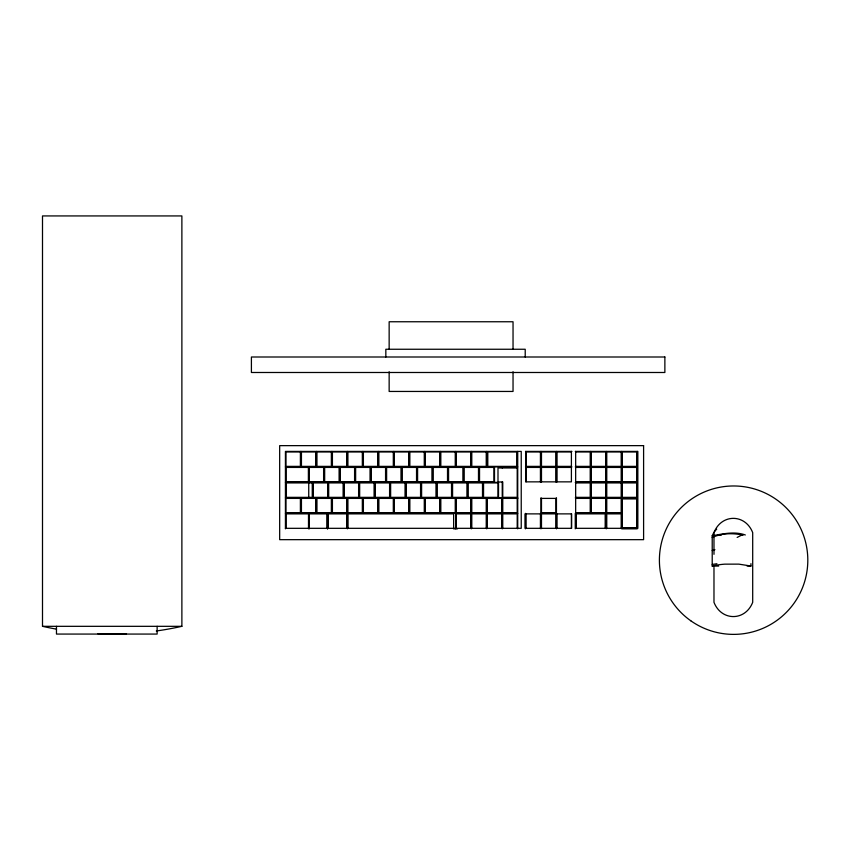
<?xml version="1.0" encoding="UTF-8"?>
<svg xmlns="http://www.w3.org/2000/svg" width="850" height="850" viewBox="0 0 850 850"><rect width="100%" height="100%" fill="white"/><g stroke="black" fill="none" stroke-linecap="round" stroke-linejoin="round"><path stroke-width="1.27" d="M737.141 537.434L742.071 534.926L743.091 535.192C733.454 532.939 721.735 533.056 712.215 537.487M712.215 550.545L714.935 549.684M718.675 566.068L712.215 566.079L712.215 535.766C723.095 533.874 734.474 531.112 745.322 534.969M712.215 564.453L716.922 563.741M718.069 535.033L721.31 535.033M747.065 566.036L750.943 566.026L750.943 563.656M525.47 451.414L571.933 451.414M575.259 451.414L637.84 451.414L637.84 528.317L575.662 528.317L575.662 451.414M571.402 451.934L556.973 451.934L556.973 466.374L571.402 466.374M575.779 451.934L590.219 451.934L590.219 466.374L575.779 466.374M285.43 466.894L517.724 466.894M525.47 466.894L571.933 466.894M575.259 466.894L637.202 466.894M309.188 467.426L323.616 467.426L323.616 481.854L309.188 481.854M571.402 467.426L556.973 467.426L556.973 481.854M575.779 467.426L590.219 467.426L590.219 481.854L575.779 481.854M285.43 482.386L498.525 482.386L498.525 497.866M575.259 482.386L637.202 482.386M313.204 482.906L327.643 482.906L327.643 497.346L313.204 497.346M575.779 482.906L590.219 482.906L590.219 497.346L575.779 497.346M285.43 497.866L517.724 497.866M575.259 497.866L637.202 497.866M502.244 498.397L517.724 498.397M540.961 498.397L556.442 498.397M575.779 498.397L590.219 498.397L590.219 512.826L575.779 512.826M285.43 513.358L517.724 513.358M540.961 513.358L556.442 513.358M621.722 513.358L575.259 513.358L575.259 528.838M309.304 513.878L327.027 513.878L327.027 528.317M540.961 513.878L525.151 513.878L525.151 528.317L571.614 528.317L571.614 513.878L556.442 513.878M285.43 528.317L521.231 528.317L521.231 451.414L285.43 451.414L285.43 528.838M453.528 528.838L457.481 528.838M42.5 626.322L181.879 626.322L181.879 215.932L42.5 215.932L42.5 626.322A317.475 317.475 0 0 0 56.525 629.149M750.943 566.026L738.799 564.134L724.742 564.156A29.591 8.457 0 0 0 712.215 566.079M713.979 554.327L713.979 532.621C721.374 513.612 745.301 513.612 752.696 532.621L752.696 602.31C745.301 621.318 721.374 621.318 713.979 602.31L713.979 567.46M637.202 451.414L637.202 528.838L621.722 528.838L621.722 451.414M621.191 528.317L621.191 513.878L606.762 513.878L606.762 528.317M606.231 451.414L606.231 528.838M605.179 528.317L605.179 513.878L576.311 513.878L576.311 528.317M590.739 451.414L590.739 513.358M571.402 451.414L571.402 481.854L525.821 481.854L525.821 451.414M571.402 513.878L571.402 528.317M556.973 513.878L556.973 528.317M556.442 451.414L556.442 482.386M556.442 497.866L556.442 528.838M555.921 481.854L555.921 467.426L541.482 467.426L541.482 481.854M555.921 498.397L555.921 512.826L541.482 512.826L541.482 498.397M555.921 528.317L555.921 513.878L541.482 513.878L541.482 528.317M540.961 451.414L540.961 482.386M540.961 497.866L540.961 528.838M540.43 481.854L540.43 467.426L526.001 467.426L526.001 481.854M540.43 513.878L540.43 528.317M526.001 513.878L526.001 528.317M525.47 513.358L525.47 528.838M525.215 357L525.215 349.254L385.836 349.254L385.836 357M517.724 451.414L517.724 528.838M517.204 498.397L517.204 512.826L502.764 512.826L502.764 498.397M517.204 528.317L517.204 513.878L502.764 513.878L502.764 528.317M513.039 349.371L513.039 321.757L389.151 321.757L389.151 349.371M513.039 371.726L513.039 391.446L389.151 391.446L389.151 371.726M502.244 466.894L502.244 467.967M502.244 481.982L502.244 528.838M501.712 528.317L501.712 513.878L487.284 513.878L487.284 528.317M494.498 466.894L494.498 482.386M486.752 451.414L486.752 466.894M486.752 497.866L486.752 528.838M486.232 528.317L486.232 513.878L471.793 513.878L471.793 528.317M483.034 482.386L483.034 497.866M479.007 466.894L479.007 482.386M471.272 451.414L471.272 466.894M471.272 497.866L471.272 528.838M470.741 528.317L470.741 513.878L456.312 513.878L456.312 528.317M467.543 482.386L467.543 497.866M463.526 466.894L463.526 482.386M455.781 451.414L455.781 466.894M455.781 497.866L455.781 528.838M453.634 528.317L453.634 513.878L348.043 513.878L348.043 528.317M452.062 482.386L452.062 497.866M448.035 466.894L448.035 482.386M440.289 451.414L440.289 466.894M440.289 497.866L440.289 513.358M436.571 482.386L436.571 497.866M432.554 466.894L432.554 482.386M424.809 451.414L424.809 466.894M424.809 497.866L424.809 513.358M421.09 482.386L421.09 497.866M417.063 466.894L417.063 482.386M409.317 451.414L409.317 466.894M409.317 497.866L409.317 513.358M405.599 482.386L405.599 497.866M401.582 466.894L401.582 482.386M393.837 451.414L393.837 466.894M393.837 497.866L393.837 513.358M390.118 482.386L390.118 497.866M386.091 466.894L386.091 482.386M378.346 451.414L378.346 466.894M378.346 497.866L378.346 513.358M374.627 482.386L374.627 497.866M370.6 466.894L370.6 482.386M362.865 451.414L362.865 466.894M362.865 497.866L362.865 513.358M359.136 482.386L359.136 497.866M355.119 466.894L355.119 482.386M347.374 451.414L347.374 466.894M347.374 497.866L347.374 528.838M346.694 528.317L346.694 513.878L328.079 513.878L328.079 528.317M343.655 482.386L343.655 497.866M339.628 466.894L339.628 482.386M331.882 451.414L331.882 466.894M331.882 497.866L331.882 513.358M328.164 482.386L328.164 497.866M327.664 513.358L327.664 528.838M327.399 513.358L327.399 528.838M324.147 466.894L324.147 482.386M316.402 451.414L316.402 466.894M316.402 497.866L316.402 513.358M313.204 482.386L313.204 497.866M312.683 482.386L312.683 497.866M309.304 513.358L309.304 528.838M309.188 466.894L309.188 482.386M308.656 466.894L308.656 482.386M308.741 482.906L308.741 497.346M308.656 513.358L308.656 528.838M308.497 528.317L308.497 513.878L286.237 513.878L286.237 528.317M300.911 451.414L300.911 466.894M300.911 497.866L300.911 513.358M157.133 626.322L157.133 634.068L56.472 634.068L56.472 626.322M712.215 535.766A20.846 20.092 0 0 1 716.709 529.136M181.879 626.322A317.475 317.475 0 0 1 156.283 630.987M126.501 633.749A317.475 317.475 0 0 1 97.877 633.749M664.87 357L251.409 357L251.409 372.491L664.87 372.491L664.87 357M643.599 445.644L279.671 445.644L279.671 539.665L643.599 539.665L643.599 445.644M300.39 451.934L285.951 451.934L285.951 466.374L300.39 466.374L300.39 451.934M315.871 451.934L301.442 451.934L301.442 466.374L315.871 466.374L315.871 451.934M331.362 451.934L316.922 451.934L316.922 466.374L331.362 466.374L331.362 451.934M346.842 451.934L332.414 451.934L332.414 466.374L346.842 466.374L346.842 451.934M362.334 451.934L347.905 451.934L347.905 466.374L362.334 466.374L362.334 451.934M377.825 451.934L363.386 451.934L363.386 466.374L377.825 466.374L377.825 451.934M393.306 451.934L378.877 451.934L378.877 466.374L393.306 466.374L393.306 451.934M408.797 451.934L394.358 451.934L394.358 466.374L408.797 466.374L408.797 451.934M424.277 451.934L409.849 451.934L409.849 466.374L424.277 466.374L424.277 451.934M439.769 451.934L425.329 451.934L425.329 466.374L439.769 466.374L439.769 451.934M455.249 451.934L440.821 451.934L440.821 466.374L455.249 466.374L455.249 451.934M470.741 451.934L456.312 451.934L456.312 466.374L470.741 466.374L470.741 451.934M486.232 451.934L471.793 451.934L471.793 466.374L486.232 466.374L486.232 451.934M516.673 451.934L487.804 451.934L487.804 466.374L516.673 466.374L516.673 451.934M540.43 451.934L526.001 451.934L526.001 466.374L540.43 466.374L540.43 451.934M555.921 451.934L541.482 451.934L541.482 466.374L555.921 466.374L555.921 451.934M605.699 451.934L591.271 451.934L591.271 466.374L605.699 466.374L605.699 451.934M621.191 451.934L606.762 451.934L606.762 466.374L621.191 466.374L621.191 451.934M636.682 451.934L622.242 451.934L622.242 466.374L636.682 466.374L636.682 451.934M308.38 467.426L286.237 467.426L286.237 481.854L308.38 481.854L308.38 467.426M339.108 467.426L324.668 467.426L324.668 481.854L339.108 481.854L339.108 467.426M354.588 467.426L340.159 467.426L340.159 481.854L354.588 481.854L354.588 467.426M370.079 467.426L355.64 467.426L355.64 481.854L370.079 481.854L370.079 467.426M385.56 467.426L371.131 467.426L371.131 481.854L385.56 481.854L385.56 467.426M401.051 467.426L386.623 467.426L386.623 481.854L401.051 481.854L401.051 467.426M416.543 467.426L402.103 467.426L402.103 481.854L416.543 481.854L416.543 467.426M432.023 467.426L417.594 467.426L417.594 481.854L432.023 481.854L432.023 467.426M447.514 467.426L433.075 467.426L433.075 481.854L447.514 481.854L447.514 467.426M462.995 467.426L448.566 467.426L448.566 481.854L462.995 481.854L462.995 467.426M478.486 467.426L464.047 467.426L464.047 481.854L478.486 481.854L478.486 467.426M493.967 467.426L479.538 467.426L479.538 481.854L493.967 481.854L493.967 467.426M605.699 467.426L591.271 467.426L591.271 481.854L605.699 481.854L605.699 467.426M621.191 467.426L606.762 467.426L606.762 481.854L621.191 481.854L621.191 467.426M636.682 467.426L622.242 467.426L622.242 481.854L636.682 481.854L636.682 467.426M517.204 467.967L497.994 467.967L497.994 481.982L502.764 481.982L502.764 497.324L517.204 497.324L517.204 467.967M312.258 482.906L286.376 482.906L286.376 497.346L312.258 497.346L312.258 482.906M343.124 482.906L328.695 482.906L328.695 497.346L343.124 497.346L343.124 482.906M358.615 482.906L344.176 482.906L344.176 497.346L358.615 497.346L358.615 482.906M374.096 482.906L359.667 482.906L359.667 497.346L374.096 497.346L374.096 482.906M389.587 482.906L375.158 482.906L375.158 497.346L389.587 497.346L389.587 482.906M405.078 482.906L390.639 482.906L390.639 497.346L405.078 497.346L405.078 482.906M420.559 482.906L406.13 482.906L406.13 497.346L420.559 497.346L420.559 482.906M436.05 482.906L421.611 482.906L421.611 497.346L436.05 497.346L436.05 482.906M451.531 482.906L437.102 482.906L437.102 497.346L451.531 497.346L451.531 482.906M467.022 482.906L452.582 482.906L452.582 497.346L467.022 497.346L467.022 482.906M482.502 482.906L468.074 482.906L468.074 497.346L482.502 497.346L482.502 482.906M497.994 482.906L483.554 482.906L483.554 497.346L497.994 497.346L497.994 482.906M605.699 482.906L591.271 482.906L591.271 497.346L605.699 497.346L605.699 482.906M621.191 482.906L606.762 482.906L606.762 497.346L621.191 497.346L621.191 482.906M636.682 482.906L622.242 482.906L622.242 497.346L636.682 497.346L636.682 482.906M300.39 498.397L285.951 498.397L285.951 512.826L300.39 512.826L300.39 498.397M315.871 498.397L301.442 498.397L301.442 512.826L315.871 512.826L315.871 498.397M331.362 498.397L316.922 498.397L316.922 512.826L331.362 512.826L331.362 498.397M346.842 498.397L332.414 498.397L332.414 512.826L346.842 512.826L346.842 498.397M362.334 498.397L347.905 498.397L347.905 512.826L362.334 512.826L362.334 498.397M377.825 498.397L363.386 498.397L363.386 512.826L377.825 512.826L377.825 498.397M393.306 498.397L378.877 498.397L378.877 512.826L393.306 512.826L393.306 498.397M408.797 498.397L394.358 498.397L394.358 512.826L408.797 512.826L408.797 498.397M424.277 498.397L409.849 498.397L409.849 512.826L424.277 512.826L424.277 498.397M439.769 498.397L425.329 498.397L425.329 512.826L439.769 512.826L439.769 498.397M455.249 498.397L440.821 498.397L440.821 512.826L455.249 512.826L455.249 498.397M470.741 498.397L456.312 498.397L456.312 512.826L470.741 512.826L470.741 498.397M486.232 498.397L471.793 498.397L471.793 512.826L486.232 512.826L486.232 498.397M501.712 498.397L487.284 498.397L487.284 512.826L501.712 512.826L501.712 498.397M605.699 498.397L591.271 498.397L591.271 512.826L605.699 512.826L605.699 498.397M621.191 498.397L606.762 498.397L606.762 512.826L621.191 512.826L621.191 498.397M636.682 498.918L622.242 498.918L622.242 527.786L636.682 527.786L636.682 498.918M690.795 620.787A74.205 74.205 0 0 0 807.5 566.939A74.205 74.205 0 0 0 702.514 492.798A74.205 74.205 0 0 0 690.795 620.787"/></g></svg>
